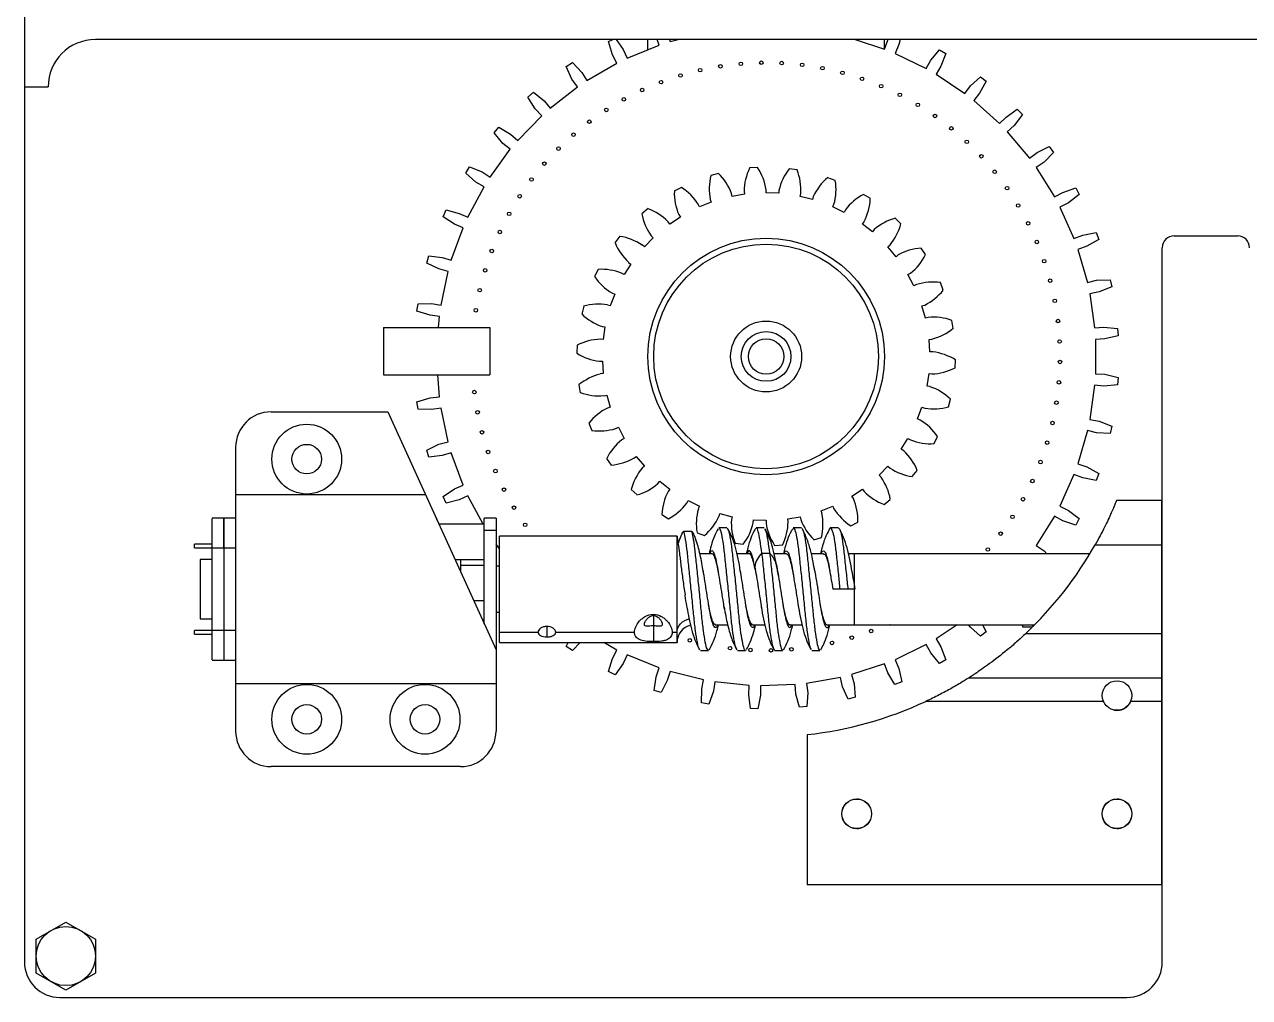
# Model space of a CAD drawing. Header units: millimetres. Extents: x -64 to 93, y 51 to 179.
# Drawn here: x -63.6 to 39.9, y 51.1 to 133.4 of the extents above; entities that cross this region are included whole.
import ezdxf

# ---------------------------------------------------------------- set-up
doc = ezdxf.new("R2010")
doc.units = ezdxf.units.MM

msp = doc.modelspace()

# ---------------------------------------------------------------- linework, layer by layer
at = {"color": 7, "linetype": 'Continuous', "lineweight": 25}
for p, q in [((-63.64, 173.34), (-63.64, 54.14)), ((59.79, 132.14), (-57.64, 132.14)), ((-14.26, 131.97), (-13.91, 132.14)), ((-13.93, 130.86), (-14.26, 131.97)), ((-13.63, 132.14), (-13.03, 131.3)), ((-12.69, 130.57), (-9.99, 131.67)), ((-10.95, 131.28), (-10.95, 132.14)), ((-9.99, 131.67), (-10.15, 132.14)), ((-9.12, 132.14), (-9.07, 131.97)), ((-9.07, 131.97), (-8.39, 132.14)), ((6.59, 132.14), (9.06, 131.33)), ((9.05, 131.34), (9.05, 132.14)), ((9.06, 131.33), (9.34, 132.08)), ((9.34, 132.08), (9.38, 132.14)), ((10.27, 131.71), (9.96, 130.97)), ((10.37, 132.14), (10.27, 131.71)), ((-13.57, 130.15), (-13.93, 130.86)), ((-13.03, 131.3), (-12.69, 130.57)), ((9.96, 130.97), (12.58, 129.69)), ((12.96, 130.39), (13.7, 131.28)), ((13.7, 131.28), (14.24, 130.97)), ((14.24, 130.97), (13.83, 129.89)), ((-17.84, 129.85), (-17.32, 130.2)), ((-17.36, 128.8), (-17.84, 129.85)), ((-17.32, 130.2), (-16.53, 129.36)), ((-16.09, 128.69), (-13.57, 130.15)), ((12.58, 129.69), (12.96, 130.39)), ((13.83, 129.89), (13.42, 129.21)), ((-16.9, 128.15), (-17.36, 128.8)), ((-16.53, 129.36), (-16.09, 128.69)), ((13.42, 129.21), (15.84, 127.58)), ((16.32, 128.22), (17.16, 129)), ((17.66, 128.61), (17.1, 127.6)), ((17.16, 129), (17.66, 128.61)), ((-63.64, 128.14), (-61.64, 128.14)), ((-21.08, 127.26), (-20.62, 127.68)), ((-20.62, 127.68), (-19.72, 126.96)), ((-19.19, 126.35), (-16.9, 128.15)), ((15.84, 127.58), (16.32, 128.22)), ((17.1, 127.6), (16.6, 126.98)), ((-20.46, 126.29), (-21.08, 127.26)), ((-19.72, 126.96), (-19.19, 126.35)), ((16.6, 126.98), (18.77, 125.03)), ((-21.94, 123.61), (-19.92, 125.7)), ((-19.92, 125.7), (-20.46, 126.29)), ((18.77, 125.03), (19.33, 125.59)), ((19.33, 125.59), (20.28, 126.25)), ((20.71, 125.8), (20.03, 124.87)), ((20.28, 126.25), (20.71, 125.8)), ((-23.94, 124.24), (-23.54, 124.72)), ((-23.54, 124.72), (-22.55, 124.13)), ((20.03, 124.87), (19.44, 124.33)), ((19.44, 124.33), (21.32, 122.1)), ((-23.19, 123.36), (-23.94, 124.24)), ((-22.57, 122.86), (-23.19, 123.36)), ((-22.55, 124.13), (-21.94, 123.61)), ((-24.28, 120.5), (-22.57, 122.86)), ((21.32, 122.1), (21.95, 122.58)), ((21.95, 122.58), (22.99, 123.09)), ((23.35, 122.59), (22.54, 121.77)), ((22.99, 123.09), (23.35, 122.59)), ((-26.34, 120.85), (-26.01, 121.38)), ((-26.01, 121.38), (-24.95, 120.94)), ((-1.67, 121.32), (-2.35, 121.28)), ((1.67, 121.12), (1, 121.22)), ((22.54, 121.77), (21.89, 121.31)), ((21.89, 121.31), (23.43, 118.84)), ((-25.48, 120.09), (-26.34, 120.85)), ((-24.95, 120.94), (-24.28, 120.5)), ((-4.98, 120.82), (-5.63, 120.64)), ((4.89, 120.23), (4.26, 120.46)), ((-26.16, 117.11), (-24.79, 119.68)), ((-24.79, 119.68), (-25.48, 120.09)), ((-8.11, 119.64), (-8.71, 119.33)), ((-3.83, 118.88), (-3.88, 119.13)), ((-2.81, 119.31), (-2.78, 119.06)), ((-0.95, 119.19), (-0.95, 119.43)), ((0.12, 119.14), (-0.95, 119.19)), ((0.13, 119.39), (0.12, 119.14)), ((1.93, 118.88), (1.98, 119.13)), ((23.43, 118.84), (24.13, 119.22)), ((24.13, 119.22), (25.22, 119.59)), ((25.22, 119.59), (25.52, 119.04)), ((-6.58, 117.99), (-6.68, 118.21)), ((-5.59, 118.38), (-6.58, 117.99)), ((-5.68, 118.62), (-5.59, 118.38)), ((-2.78, 119.06), (-3.83, 118.88)), ((2.96, 118.62), (1.93, 118.88)), ((3.03, 118.86), (2.96, 118.62)), ((4.68, 117.99), (4.78, 118.21)), ((7.86, 118.69), (7.29, 119.05)), ((24.6, 118.34), (23.89, 117.98)), ((25.52, 119.04), (24.6, 118.34)), ((-28.26, 117.16), (-28, 117.73)), ((-27.29, 116.53), (-28.26, 117.16)), ((-28, 117.73), (-26.89, 117.44)), ((-26.89, 117.44), (-26.16, 117.11)), ((-10.93, 117.84), (-11.45, 117.41)), ((-8.2, 117.13), (-9.09, 116.54)), ((-8.33, 117.34), (-8.2, 117.13)), ((5.64, 117.52), (4.68, 117.99)), ((5.76, 117.74), (5.64, 117.52)), ((10.45, 116.57), (9.96, 117.04)), ((23.89, 117.98), (25.07, 115.32)), ((-27.56, 113.48), (-26.56, 116.22)), ((-26.56, 116.22), (-27.29, 116.53)), ((-9.09, 116.54), (-9.24, 116.74)), ((7.19, 116.54), (7.34, 116.74)), ((8.03, 115.88), (7.19, 116.54)), ((8.19, 116.07), (8.03, 115.88)), ((-13.31, 115.5), (-13.73, 114.96)), ((-10.5, 115.37), (-11.24, 114.6)), ((-10.67, 115.55), (-10.5, 115.37)), ((25.07, 115.32), (25.82, 115.6)), ((25.82, 115.6), (26.95, 115.81)), ((27.17, 115.23), (26.16, 114.66)), ((26.95, 115.81), (27.17, 115.23)), ((33.54, 115.54), (38.91, 115.54)), ((-11.24, 114.6), (-11.43, 114.77)), ((9.34, 114.6), (9.53, 114.77)), ((10.03, 113.78), (9.34, 114.6)), ((10.22, 113.94), (10.03, 113.78)), ((12.53, 113.95), (12.16, 114.51)), ((26.16, 114.66), (25.41, 114.4)), ((25.41, 114.4), (26.21, 111.6)), ((32.54, 54.14), (32.54, 114.54)), ((-29.64, 113.24), (-29.47, 113.84)), ((-28.6, 112.75), (-29.64, 113.24)), ((-29.47, 113.84), (-28.32, 113.71)), ((-28.32, 113.71), (-27.56, 113.48)), ((-12.38, 113.16), (-12.94, 112.26)), ((-12.58, 113.3), (-12.38, 113.16)), ((-27.82, 112.54), (-28.6, 112.75)), ((-28.43, 109.69), (-27.82, 112.54)), ((-15.15, 112.7), (-15.45, 112.1)), ((-12.94, 112.26), (-13.16, 112.38)), ((11.04, 112.26), (11.26, 112.38)), ((11.54, 111.32), (11.04, 112.26)), ((26.99, 111.78), (28.14, 111.83)), ((28.14, 111.83), (28.27, 111.22)), ((11.77, 111.42), (11.54, 111.32)), ((14.03, 110.96), (13.78, 111.59)), ((26.21, 111.6), (26.99, 111.78)), ((27.2, 110.8), (26.41, 110.65)), ((28.27, 111.22), (27.2, 110.8)), ((-30.46, 109.17), (-30.37, 109.79)), ((-30.37, 109.79), (-29.22, 109.82)), ((-29.22, 109.82), (-28.43, 109.69)), ((-13.75, 110.62), (-14.12, 109.62)), ((-13.98, 110.71), (-13.75, 110.62)), ((26.41, 110.65), (26.82, 107.76)), ((-29.36, 108.83), (-30.46, 109.17)), ((-28.56, 108.73), (-29.36, 108.83)), ((-28.63, 107.79), (-28.56, 108.73)), ((-16.37, 109.59), (-16.54, 108.93)), ((-14.12, 109.62), (-14.36, 109.69)), ((12.22, 109.62), (12.46, 109.69)), ((12.51, 108.59), (12.22, 109.62)), ((-33.29, 107.79), (-33.29, 103.79)), ((-33.29, 107.79), (-24.29, 107.79)), ((-24.29, 107.79), (-24.29, 103.79)), ((-14.82, 107.88), (-14.57, 107.84)), ((-14.57, 107.84), (-14.72, 106.78)), ((12.75, 108.65), (12.51, 108.59)), ((14.87, 107.72), (14.76, 108.39)), ((26.82, 107.76), (27.61, 107.83)), ((27.61, 107.83), (28.76, 107.72)), ((28.76, 107.72), (28.81, 107.1)), ((-14.72, 106.78), (-14.97, 106.81)), ((12.82, 106.78), (13.07, 106.81)), ((12.9, 105.72), (12.82, 106.78)), ((27.68, 106.84), (26.89, 106.79)), ((26.89, 106.79), (26.89, 103.88)), ((28.81, 107.1), (27.68, 106.84)), ((-16.92, 106.29), (-16.95, 105.61)), ((13.14, 105.73), (12.9, 105.72)), ((-15.04, 104.95), (-14.79, 104.95)), ((-14.79, 104.95), (-14.72, 103.89)), ((15.02, 104.38), (15.05, 105.06)), ((-33.29, 103.79), (-24.29, 103.79)), ((-28.56, 101.94), (-28.69, 103.79)), ((-14.72, 103.89), (-14.97, 103.86)), ((12.67, 102.83), (12.82, 103.89)), ((12.82, 103.89), (13.07, 103.86)), ((26.89, 103.88), (27.68, 103.84)), ((27.68, 103.84), (28.81, 103.57)), ((28.81, 103.57), (28.76, 102.95)), ((-16.77, 102.95), (-16.66, 102.28)), ((12.92, 102.79), (12.67, 102.83)), ((26.82, 102.91), (26.41, 100.02)), ((27.61, 102.84), (26.82, 102.91)), ((28.76, 102.95), (27.61, 102.84)), ((-30.46, 101.5), (-29.36, 101.84)), ((-30.37, 100.88), (-30.46, 101.5)), ((-29.36, 101.84), (-28.56, 101.94)), ((-14.65, 102.02), (-14.41, 102.08)), ((-14.41, 102.08), (-14.12, 101.06)), ((14.47, 101.08), (14.64, 101.74)), ((-42.79, 100.66), (-32.93, 100.66)), ((-32.93, 100.66), (-23.78, 80.53)), ((-29.22, 100.85), (-30.37, 100.88)), ((-28.43, 100.98), (-29.22, 100.85)), ((-27.82, 98.13), (-28.43, 100.98)), ((-14.12, 101.06), (-14.36, 100.98)), ((11.85, 100.06), (12.22, 101.06)), ((12.22, 101.06), (12.46, 100.98)), ((-15.93, 99.71), (-15.68, 99.08)), ((12.08, 99.96), (11.85, 100.06)), ((26.41, 100.02), (27.2, 99.87)), ((27.2, 99.87), (28.27, 99.45)), ((28.27, 99.45), (28.14, 98.84)), ((-13.66, 99.25), (-13.44, 99.35)), ((-13.44, 99.35), (-12.94, 98.41)), ((-12.94, 98.41), (-13.16, 98.29)), ((10.48, 97.51), (11.04, 98.41)), ((11.04, 98.41), (11.26, 98.29)), ((13.25, 97.97), (13.55, 98.58)), ((26.21, 99.07), (25.41, 96.27)), ((26.99, 98.89), (26.21, 99.07)), ((28.14, 98.84), (26.99, 98.89)), ((-45.79, 97.66), (-45.79, 73.66)), ((-29.64, 97.43), (-28.6, 97.92)), ((-29.47, 96.83), (-29.64, 97.43)), ((-28.6, 97.92), (-27.82, 98.13)), ((10.68, 97.37), (10.48, 97.51)), ((-28.32, 96.96), (-29.47, 96.83)), ((-27.56, 97.19), (-28.32, 96.96)), ((-26.56, 94.46), (-27.56, 97.19)), ((-14.43, 96.72), (-14.06, 96.16)), ((-12.12, 96.74), (-11.92, 96.89)), ((-11.92, 96.89), (-11.24, 96.07)), ((-11.24, 96.07), (-11.43, 95.9)), ((8.6, 95.3), (9.34, 96.07)), ((8.77, 95.13), (8.6, 95.3)), ((9.34, 96.07), (9.53, 95.9)), ((11.41, 95.18), (11.83, 95.71)), ((25.07, 95.36), (23.89, 92.69)), ((25.82, 95.07), (25.07, 95.36)), ((25.41, 96.27), (26.16, 96.01)), ((26.16, 96.01), (27.17, 95.44)), ((27.17, 95.44), (26.95, 94.86)), ((-27.29, 94.14), (-26.56, 94.46)), ((-10.09, 94.6), (-9.93, 94.79)), ((-9.93, 94.79), (-9.09, 94.13)), ((26.95, 94.86), (25.82, 95.07)), ((-45.79, 93.66), (-29.75, 93.66)), ((-28.26, 93.51), (-27.29, 94.14)), ((-28, 92.94), (-28.26, 93.51)), ((-26.89, 93.23), (-28, 92.94)), ((-26.16, 93.57), (-26.89, 93.23)), ((-24.88, 91.16), (-26.16, 93.57)), ((-12.35, 94.1), (-11.86, 93.63)), ((-9.09, 94.13), (-9.24, 93.93)), ((6.31, 93.54), (7.19, 94.13)), ((6.43, 93.33), (6.31, 93.54)), ((7.19, 94.13), (7.34, 93.93)), ((9.03, 92.83), (9.55, 93.26)), ((-7.66, 92.94), (-7.54, 93.15)), ((-7.54, 93.15), (-6.58, 92.68)), ((-6.58, 92.68), (-6.68, 92.46)), ((3.69, 92.29), (4.68, 92.68)), ((3.78, 92.05), (3.69, 92.29)), ((4.68, 92.68), (4.78, 92.46)), ((23.89, 92.69), (24.6, 92.33)), ((24.6, 92.33), (25.52, 91.63)), ((32.51, 93.17), (28.68, 93.17)), ((32.51, 60.67), (32.51, 93.17)), ((-45.79, 91.66), (-47.78, 91.66)), ((-28.78, 91.66), (-28.84, 91.66)), ((-28.78, 91.52), (-28.78, 91.66)), ((-24.78, 91.16), (-28.61, 91.16)), ((-24.78, 82.73), (-24.78, 91.66)), ((-23.78, 91.66), (-24.78, 91.66)), ((-23.78, 91.66), (-23.78, 80.53)), ((-9.76, 91.98), (-9.19, 91.62)), ((-4.93, 91.81), (-4.86, 92.05)), ((-4.86, 92.05), (-3.83, 91.79)), ((-3.83, 91.79), (-3.88, 91.55)), ((-2.03, 91.28), (-2.01, 91.53)), ((-2.01, 91.53), (-0.95, 91.49)), ((-0.95, 91.49), (-0.95, 91.24)), ((0.88, 91.61), (1.93, 91.79)), ((0.91, 91.36), (0.88, 91.61)), ((1.93, 91.79), (1.98, 91.55)), ((6.21, 91.03), (6.81, 91.34)), ((23.43, 91.84), (21.89, 89.36)), ((24.13, 91.45), (23.43, 91.84)), ((25.22, 91.08), (24.13, 91.45)), ((25.52, 91.63), (25.22, 91.08)), ((-24.78, 90.66), (-23.78, 90.66)), ((-8.48, 90.16), (-23.48, 90.16)), ((-23.48, 81.16), (-23.48, 90.16)), ((-8.48, 81.16), (-8.48, 90.16)), ((-7.92, 90.58), (-7.24, 90.58)), ((-6.79, 90.44), (-6.16, 90.21)), ((-4.26, 90.84), (-4.94, 90.84)), ((-1.12, 90.84), (-1.79, 90.84)), ((2.03, 90.84), (1.35, 90.84)), ((5.17, 90.84), (4.49, 90.84)), ((-49.28, 89.16), (-49.28, 89.46)), ((-47.78, 89.46), (-49.28, 89.46)), ((-49.28, 89.16), (-45.79, 89.16)), ((-47.78, 82.16), (-47.78, 89.16)), ((-46.78, 89.16), (-46.78, 82.16)), ((-23.48, 89.07), (-23.78, 89.48)), ((-3.57, 89.55), (-2.9, 89.46)), ((-0.23, 89.35), (0.45, 89.4)), ((3.08, 89.85), (3.73, 90.04)), ((21.89, 89.36), (22.54, 88.9)), ((26.86, 89.41), (32.51, 89.41)), ((-47.78, 88.16), (-48.78, 88.16)), ((-48.78, 88.16), (-48.78, 83.16)), ((-27.25, 88.16), (-24.78, 88.16)), ((-26.78, 88.16), (-26.78, 87.13)), ((-5.51, 88.66), (-6.55, 88.66)), ((-2.37, 88.66), (-3.41, 88.66)), ((-1.32, 88.7), (-0.64, 88.7)), ((0.77, 88.66), (-0.27, 88.66)), ((3.91, 88.66), (2.87, 88.66)), ((26.43, 88.66), (6.01, 88.66)), ((22.54, 88.9), (22.79, 88.66)), ((-26.79, 87.16), (-26.78, 87.16)), ((-24.78, 87.66), (-26.78, 87.66)), ((-23.48, 87.61), (-23.78, 87.61)), ((-1.9, 87.42), (-1.91, 87.57)), ((-1.9, 87.42), (-1.77, 86.76)), ((5.96, 85.66), (5.28, 85.66)), ((-24.78, 84.69), (-25.67, 84.69)), ((-48.78, 83.16), (-47.78, 83.16)), ((-23.78, 83.71), (-23.48, 83.71)), ((-10.48, 83.44), (-10.48, 81.23)), ((-45.79, 82.16), (-49.28, 82.16)), ((-49.28, 81.86), (-49.28, 82.16)), ((-49.28, 81.86), (-47.78, 81.86)), ((-23.48, 82.02), (-20.23, 82.02)), ((-18.73, 82.02), (-12.07, 82.02)), ((-8.88, 82.02), (-8.48, 82.02)), ((-5.25, 82.66), (-4.21, 82.66)), ((-2.11, 82.66), (-1.05, 82.66)), ((1.04, 82.66), (2.09, 82.66)), ((4.18, 82.66), (21.76, 82.66)), ((15.19, 82.66), (13.42, 81.47)), ((16.32, 82.46), (16.16, 82.66)), ((17.16, 81.68), (16.32, 82.46)), ((17.66, 82.06), (17.16, 81.68)), ((17.33, 82.66), (17.66, 82.06)), ((20.71, 82.57), (20.71, 82.47)), ((20.71, 82.57), (20.72, 82.57)), ((20.71, 82.47), (21.57, 82.47)), ((20.72, 82.57), (20.72, 82.66)), ((21.01, 81.93), (32.51, 81.93)), ((21.59, 82.57), (21.59, 82.66)), ((21.59, 82.57), (21.67, 82.57)), ((-23.48, 81.16), (-8.48, 81.16)), ((-17.84, 80.82), (-17.68, 81.16)), ((-17.32, 80.47), (-17.84, 80.82)), ((-16.67, 81.16), (-17.32, 80.47)), ((-13.57, 80.52), (-14.67, 81.16)), ((12.58, 80.98), (9.96, 79.7)), ((12.96, 80.28), (12.58, 80.98)), ((13.42, 81.47), (13.83, 80.78)), ((13.83, 80.78), (14.24, 79.7)), ((-23.78, 80.53), (-23.78, 73.66)), ((-14.26, 78.71), (-13.93, 79.81)), ((-13.93, 79.81), (-13.57, 80.52)), ((-12.69, 80.1), (-13.03, 79.37)), ((-9.99, 79.01), (-12.69, 80.1)), ((-6.5, 80.48), (-5.83, 80.48)), ((-3.36, 80.48), (-2.69, 80.48)), ((-0.28, 80.53), (-0.22, 80.54)), ((-0.22, 80.48), (0.45, 80.48)), ((2.92, 80.48), (3.59, 80.48)), ((13.7, 79.39), (12.96, 80.28)), ((-47.78, 79.66), (-45.79, 79.66)), ((-13.7, 78.43), (-14.26, 78.71)), ((-13.03, 79.37), (-13.7, 78.43)), ((-10.25, 78.25), (-9.99, 79.01)), ((-9.07, 78.7), (-9.3, 77.94)), ((-6.24, 78), (-9.07, 78.7)), ((9.06, 79.34), (6.28, 78.44)), ((9.34, 78.59), (9.06, 79.34)), ((9.96, 79.7), (10.27, 78.97)), ((10.27, 78.97), (10.52, 77.84)), ((14.24, 79.7), (13.7, 79.39)), ((-10.42, 77.11), (-10.25, 78.25)), ((-9.3, 77.94), (-9.83, 76.92)), ((-6.39, 77.21), (-6.24, 78)), ((-5.28, 77.83), (-5.41, 77.04)), ((-2.38, 77.53), (-5.28, 77.83)), ((5.34, 78.2), (2.47, 77.7)), ((2.47, 77.7), (2.57, 76.9)), ((5.52, 77.42), (5.34, 78.2)), ((6.28, 78.44), (6.49, 77.66)), ((6.49, 77.66), (6.58, 76.52)), ((9.94, 77.61), (9.34, 78.59)), ((10.52, 77.84), (9.94, 77.61)), ((16.19, 78.17), (32.51, 78.17)), ((-23.78, 77.66), (-45.79, 77.66)), ((-9.83, 76.92), (-10.42, 77.11)), ((-6.4, 76.06), (-6.39, 77.21)), ((-5.41, 77.04), (-5.79, 75.95)), ((-2.42, 76.73), (-2.38, 77.53)), ((-2.28, 75.58), (-2.42, 76.73)), ((-1.42, 76.69), (-1.65, 75.56)), ((-1.41, 77.49), (-1.42, 76.69)), ((1.5, 77.59), (-1.41, 77.49)), ((1.57, 76.8), (1.5, 77.59)), ((1.88, 75.69), (1.57, 76.8)), ((2.57, 76.9), (2.5, 75.75)), ((5.98, 76.36), (5.52, 77.42)), ((-5.79, 75.95), (-6.4, 76.06)), ((2.5, 75.75), (1.88, 75.69)), ((6.58, 76.52), (5.98, 76.36)), ((27.56, 76.17), (12.54, 76.17)), ((27.6, 76.07), (27.56, 76.17)), ((32.51, 76.17), (29.87, 76.17)), ((-1.65, 75.56), (-2.28, 75.58)), ((28.71, 75.42), (28.91, 75.42)), ((2.51, 73.36), (2.51, 60.67)), ((-26.78, 70.66), (-42.79, 70.66)), ((6.87, 67.92), (6.71, 67.92)), ((28.87, 67.92), (28.71, 67.92)), ((6.71, 65.42), (6.87, 65.42)), ((28.71, 65.42), (28.87, 65.42)), ((32.51, 60.67), (2.51, 60.67)), ((-62.64, 56.08), (-60.14, 57.52)), ((-60.14, 57.52), (-57.64, 56.08)), ((-62.64, 53.19), (-62.64, 56.08)), ((-57.64, 56.08), (-57.64, 53.19)), ((-60.14, 51.75), (-62.64, 53.19)), ((-57.64, 53.19), (-60.14, 51.75)), ((-60.64, 51.14), (29.54, 51.14))]:
    msp.add_line(p, q, dxfattribs=at)
at = {"color": 8, "linetype": 'Continuous', "lineweight": 25}
for p, q in [((6.52, 85.75), (6.52, 88.66)), ((6.52, 82.66), (6.52, 85.66)), ((-19.48, 82.5), (-19.48, 81.63)), ((-23.78, 80.66), (-23.84, 80.66))]:
    msp.add_line(p, q, dxfattribs=at)
at = {"color": 7, "linetype": 'Continuous', "lineweight": 25, "flags": 128}
for points in [[(-0.08, 87.73), (-0.07, 87.72), (-0.05, 87.57)], [(9.55, 82.66), (9.53, 82.66), (9.51, 82.66)]]:
    msp.add_lwpolyline(points, dxfattribs=at)
at = {"color": 7, "linetype": 'Continuous', "lineweight": 25}
for centre, radius in [((-6.52, 129.55), 0.15), ((-4.81, 129.88), 0.15), ((-3.09, 130.09), 0.15), ((-1.36, 130.18), 0.15), ((0.37, 130.15), 0.15), ((2.1, 130), 0.15), ((3.81, 129.72), 0.15), ((5.5, 129.33), 0.15), ((-9.83, 128.54), 0.15), ((-8.19, 129.1), 0.15), ((7.16, 128.82), 0.15), ((-11.43, 127.87), 0.15), ((8.78, 128.2), 0.15), ((10.35, 127.46), 0.15), ((-14.46, 126.19), 0.15), ((-12.98, 127.08), 0.15), ((11.87, 126.62), 0.15), ((-15.89, 125.19), 0.15), ((13.32, 125.68), 0.15), ((14.71, 124.63), 0.15), ((-17.23, 124.1), 0.15), ((16.01, 123.49), 0.15), ((-18.5, 122.92), 0.15), ((17.24, 122.27), 0.15), ((-19.69, 121.65), 0.15), ((-20.78, 120.31), 0.15), ((18.37, 120.96), 0.15), ((19.42, 119.57), 0.15), ((-21.78, 118.89), 0.15), ((20.36, 118.11), 0.15), ((-22.67, 117.4), 0.15), ((-23.46, 115.86), 0.15), ((21.2, 116.6), 0.15), ((-0.95, 105.34), 10), ((21.93, 115.02), 0.15), ((-24.14, 114.26), 0.15), ((-0.95, 105.34), 9.5), ((22.55, 113.4), 0.15), ((-24.7, 112.62), 0.15), ((23.06, 111.75), 0.15), ((-25.16, 110.95), 0.15), ((23.45, 110.05), 0.15), ((-25.49, 109.25), 0.15), ((-0.95, 105.34), 3), ((23.72, 108.34), 0.15), ((-0.95, 105.34), 2.1), ((-0.95, 105.34), 1.5), ((23.86, 106.61), 0.15), ((23.89, 104.88), 0.15), ((23.8, 103.15), 0.15), ((-25.61, 102.33), 0.15), ((23.59, 101.43), 0.15), ((-25.34, 100.62), 0.15), ((-39.78, 96.66), 2.95), ((23.26, 99.72), 0.15), ((-24.96, 98.93), 0.15), ((-39.78, 96.66), 1.25), ((-24.45, 97.27), 0.15), ((22.81, 98.05), 0.15), ((22.24, 96.41), 0.15), ((-23.83, 95.65), 0.15), ((21.56, 94.81), 0.15), ((-23.1, 94.08), 0.15), ((20.77, 93.27), 0.15), ((-22.26, 92.56), 0.15), ((-21.32, 91.1), 0.15), ((19.88, 91.78), 0.15), ((18.88, 90.36), 0.15), ((17.79, 89.02), 0.15), ((7.93, 82.13), 0.15), ((-7.4, 81.34), 0.15), ((-4, 80.68), 0.15), ((4.62, 81.12), 0.15), ((6.29, 81.57), 0.15), ((-2.27, 80.52), 0.15), ((-0.54, 80.49), 0.15), ((1.19, 80.58), 0.15), ((28.71, 76.67), 1.25), ((-39.78, 74.66), 2.95), ((-29.78, 74.66), 2.95), ((-39.78, 74.66), 1.25), ((-29.78, 74.66), 1.25), ((6.71, 66.67), 1.26), ((6.71, 66.67), 1.25), ((28.71, 66.67), 1.26), ((28.71, 66.67), 1.25), ((-60.14, 54.64), 2.5)]:
    msp.add_circle(centre, radius, dxfattribs=at)
for centre, radius, start, end in [((-57.64, 128.14), 4, 90, 180), ((1.81, 119.25), 4.62, 154.0382, 179.279), ((-5.52, 118.77), 4.62, 8.3098, 33.5505), ((4.64, 118.37), 4.62, 142.0382, 167.279), ((-1.14, 119.52), 4.62, 166.0382, 191.279), ((-8.21, 117.52), 4.62, 20.3098, 45.5505), ((-2.63, 119.42), 4.62, 356.3098, 21.5505), ((7.23, 116.93), 4.62, 130.0382, 155.279), ((0.34, 119.46), 4.62, 344.3098, 9.5505), ((-4.09, 119.17), 4.62, 178.0382, 203.279), ((-10.59, 115.74), 4.62, 32.3098, 57.5505), ((9.46, 114.97), 4.62, 118.0382, 143.279), ((3.24, 118.89), 4.62, 332.3098, 357.5505), ((-6.9, 118.22), 4.62, 190.0382, 215.279), ((-12.54, 113.51), 4.62, 44.3098, 69.5505), ((11.24, 112.6), 4.62, 106.0382, 131.279), ((5.97, 117.72), 4.62, 320.3098, 345.5505), ((-9.44, 116.7), 4.62, 202.0382, 227.279), ((-13.99, 110.92), 4.62, 56.3098, 81.5505), ((33.54, 114.54), 1, 90, 180), ((38.91, 114.54), 1, 0, 90), ((12.48, 109.9), 4.62, 94.0382, 119.279), ((8.39, 116.01), 4.62, 308.3098, 333.5505), ((-11.62, 114.68), 4.62, 214.0382, 239.279), ((-14.87, 108.09), 4.62, 68.3098, 93.5505), ((13.14, 107.01), 4.62, 82.0382, 107.279), ((10.41, 113.83), 4.62, 296.3098, 321.5505), ((-15.14, 105.14), 4.62, 80.3098, 105.5505), ((-13.33, 112.26), 4.62, 226.0382, 251.279), ((13.18, 104.05), 4.62, 70.0382, 95.279), ((11.93, 111.29), 4.62, 284.3098, 309.5505), ((-14.78, 102.19), 4.62, 92.3098, 117.5505), ((12.6, 101.14), 4.62, 58.0382, 83.279), ((-14.5, 109.53), 4.62, 238.0382, 263.279), ((-13.83, 99.38), 4.62, 104.3098, 129.5505), ((12.88, 108.48), 4.62, 272.3098, 297.5505), ((11.43, 98.41), 4.62, 46.0382, 71.279), ((-15.08, 106.63), 4.62, 250.0382, 275.279), ((-42.79, 97.66), 3, 90, 180), ((-12.31, 96.84), 4.62, 116.3098, 141.5505), ((13.24, 105.53), 4.62, 260.3098, 285.5505), ((9.72, 95.99), 4.62, 34.0382, 59.279), ((-15.04, 103.66), 4.62, 262.0382, 287.279), ((-10.29, 94.66), 4.62, 128.3098, 153.5505), ((7.55, 93.97), 4.62, 22.0382, 47.279), ((12.97, 102.58), 4.62, 248.3098, 273.5505), ((-14.38, 100.77), 4.62, 274.0382, 299.279), ((-7.87, 92.95), 4.62, 140.3098, 165.5505), ((12.09, 99.75), 4.62, 236.3098, 261.5505), ((-13.14, 98.07), 4.62, 286.0382, 311.279), ((5, 92.46), 4.62, 10.0382, 35.279), ((-5.14, 91.78), 4.62, 152.3098, 177.5505), ((2.19, 91.5), 4.62, 358.0382, 23.279), ((10.64, 97.16), 4.62, 224.3098, 249.5505), ((-11.36, 95.7), 4.62, 298.0382, 323.279), ((-2.23, 91.21), 4.62, 164.3098, 189.5505), ((8.69, 94.93), 4.62, 212.3098, 237.5505), ((-9.13, 93.75), 4.62, 310.0382, 335.279), ((0.73, 91.25), 4.62, 176.3098, 201.5505), ((-6.54, 92.3), 4.62, 322.0382, 347.279), ((3.62, 91.91), 4.62, 188.3098, 213.5505), ((-3.71, 91.42), 4.62, 334.0382, 359.279), ((6.32, 93.15), 4.62, 200.3098, 225.5505), ((-0.76, 91.15), 4.62, 346.0382, 11.279), ((-6.98, 90.16), 1.5, 180, 202.8422), ((-0.99, 105.17), 32, 313.4228, 330.4984), ((0.09, 87.24), 2.03, 133.9847, 170.696), ((-6.98, 81.16), 1.5, 103.5251, 180), ((-0.99, 105.17), 32, 276.2793, 295.0078), ((28.71, 76.67), 1.26, 258.507, 336.6201), ((-42.79, 73.66), 3, 180, 270), ((-26.78, 73.66), 3, 270, 0), ((-60.64, 54.14), 3, 180, 270), ((29.54, 54.14), 3, 270, 0)]:
    msp.add_arc(centre, radius, start, end, dxfattribs=at)
at = {"color": 8, "linetype": 'Continuous', "lineweight": 25}
msp.add_arc((-2.09, 87.21), 2.08, 14.4757, 45.8209, dxfattribs=at)
at = {"color": 7, "linetype": 'Continuous', "lineweight": 25}
for points, knots in [([(28.68, 93.17), (28.68, 93.17), (28.64, 93.08), (28.53, 92.81), (28.48, 92.69), (28.37, 92.43), (28.3, 92.28), (28.15, 91.94), (28.07, 91.75), (27.88, 91.35), (27.77, 91.13), (27.43, 90.45), (27.16, 89.94), (26.86, 89.41)], [0, 0, 0, 0, 0.25, 0.25, 0.375, 0.375, 0.5, 0.5, 0.625, 0.625, 0.75, 0.75, 1, 1, 1, 1]), ([(-47.78, 89.16), (-47.78, 89.33), (-47.78, 89.69), (-47.78, 90.26), (-47.78, 90.74), (-47.78, 91.13), (-47.78, 91.45), (-47.78, 91.65), (-47.78, 91.64), (-47.78, 91.63)], [0, 0, 0, 0, 0.084424, 0.179501, 0.330694, 0.471403, 0.612447, 0.862466, 1, 1, 1, 1]), ([(-46.78, 89.16), (-46.78, 89.31), (-46.78, 89.65), (-46.78, 90.2), (-46.78, 90.68), (-46.78, 91.06), (-46.78, 91.39), (-46.78, 91.63), (-46.78, 91.64), (-46.78, 91.64)], [0, 0, 0, 0, 0.075832, 0.167988, 0.31083, 0.442331, 0.574148, 0.81352, 1, 1, 1, 1]), ([(-46.78, 91.63), (-46.78, 91.64), (-46.78, 91.65), (-46.78, 91.5), (-46.78, 91.2), (-46.78, 90.77), (-46.78, 90.29), (-46.78, 89.75), (-46.78, 89.38), (-46.78, 89.18), (-46.78, 89.16)], [0, 0, 0, 0, 0.11274, 0.314419, 0.515741, 0.664506, 0.814088, 0.901027, 0.988765, 1, 1, 1, 1]), ([(-6.58, 80.59), (-6.59, 80.6), (-6.65, 80.64), (-6.76, 81.15), (-6.92, 82.09), (-7.06, 83.37), (-7.2, 84.83), (-7.36, 86.38), (-7.51, 87.86), (-7.64, 89.14), (-7.78, 90.08), (-7.88, 90.43), (-7.92, 90.58)], [0, 0, 0, 0, 0.023671, 0.135087, 0.248194, 0.357969, 0.466483, 0.579273, 0.691496, 0.799249, 0.910174, 1, 1, 1, 1]), ([(-5.83, 80.51), (-5.86, 80.53), (-5.95, 80.56), (-6.09, 81.13), (-6.24, 82.09), (-6.39, 83.37), (-6.52, 84.83), (-6.68, 86.38), (-6.84, 87.86), (-6.97, 89.14), (-7.11, 90.08), (-7.2, 90.43), (-7.24, 90.58)], [0, 0, 0, 0, 0.0817718, 0.1865574, 0.2929336, 0.3961757, 0.498232, 0.6043101, 0.7098555, 0.8111962, 0.9155196, 1, 1, 1, 1]), ([(-7.24, 90.58), (-7.14, 90.41), (-7.01, 90.18), (-6.93, 89.93), (-6.9, 89.86)], [0, 0, 0, 0, 0.718374, 1, 1, 1, 1]), ([(-5, 90.78), (-5.11, 90.57), (-5.35, 90.11), (-5.58, 89.43), (-5.71, 88.89), (-5.77, 88.66)], [0, 0, 0, 0, 0.333359, 0.719318, 1, 1, 1, 1]), ([(-3.44, 80.6), (-3.47, 80.64), (-3.54, 80.76), (-3.67, 81.42), (-3.83, 82.49), (-3.96, 83.84), (-4.11, 85.34), (-4.27, 86.89), (-4.42, 88.31), (-4.55, 89.52), (-4.7, 90.37), (-4.84, 90.82), (-4.91, 90.79), (-4.93, 90.78)], [0, 0, 0, 0, 0.055004, 0.155433, 0.255862, 0.352294, 0.450794, 0.551788, 0.650778, 0.746937, 0.847086, 0.947741, 1, 1, 1, 1]), ([(-2.69, 80.51), (-2.69, 80.5), (-2.75, 80.43), (-2.84, 80.72), (-3, 81.4), (-3.15, 82.49), (-3.29, 83.84), (-3.43, 85.34), (-3.59, 86.89), (-3.74, 88.31), (-3.87, 89.52), (-4.03, 90.37), (-4.16, 90.82), (-4.23, 90.79), (-4.26, 90.78)], [0, 0, 0, 0, 0.012817, 0.104213, 0.199399, 0.294584, 0.38598, 0.479338, 0.575059, 0.66888, 0.760018, 0.854938, 0.950337, 1, 1, 1, 1]), ([(-3.13, 87.2), (-3.18, 87.55), (-3.3, 88.26), (-3.53, 89.21), (-3.8, 90.05), (-4.06, 90.53), (-4.18, 90.77)], [0, 0, 0, 0, 0.250241, 0.506784, 0.76022, 1, 1, 1, 1]), ([(-1.85, 90.79), (-1.94, 90.64), (-2.14, 90.25), (-2.39, 89.61), (-2.54, 88.99), (-2.63, 88.66)], [0, 0, 0, 0, 0.24692, 0.60395, 1, 1, 1, 1]), ([(-1.32, 88.7), (-1.36, 89.08), (-1.46, 89.86), (-1.61, 90.56), (-1.73, 90.88), (-1.78, 90.81), (-1.79, 90.8)], [0, 0, 0, 0, 0.307589, 0.626059, 0.941342, 1, 1, 1, 1]), ([(-0.08, 87.74), (-0.15, 88.09), (-0.28, 88.78), (-0.56, 89.79), (-0.85, 90.39), (-1.03, 90.76)], [0, 0, 0, 0, 0.3001125, 0.57902, 1, 1, 1, 1]), ([(-0.64, 88.7), (-0.69, 89.08), (-0.78, 89.84), (-0.92, 90.52), (-1, 90.65), (-1.03, 90.7)], [0, 0, 0, 0, 0.381291, 0.776071, 1, 1, 1, 1]), ([(1.28, 90.77), (1.15, 90.53), (0.91, 90.05), (0.67, 89.34), (0.56, 88.83), (0.52, 88.66)], [0, 0, 0, 0, 0.387784, 0.789442, 1, 1, 1, 1]), ([(1.35, 90.81), (1.39, 90.79), (1.48, 90.74), (1.63, 90.13), (1.78, 89.15), (1.91, 87.86), (2.07, 86.38), (2.22, 84.83), (2.36, 83.37), (2.5, 82.09), (2.66, 81.15), (2.78, 80.64), (2.83, 80.6), (2.84, 80.59)], [0, 0, 0, 0, 0.084644, 0.185762, 0.284873, 0.381151, 0.481423, 0.582201, 0.679159, 0.777243, 0.878304, 0.977854, 1, 1, 1, 1]), ([(3.16, 87.18), (3.12, 87.44), (3.02, 88.03), (2.82, 88.95), (2.52, 89.95), (2.24, 90.49), (2.09, 90.79)], [0, 0, 0, 0, 0.185833, 0.409934, 0.681185, 1, 1, 1, 1]), ([(2.11, 90.72), (2.12, 90.71), (2.19, 90.66), (2.31, 90.11), (2.46, 89.15), (2.59, 87.86), (2.74, 86.38), (2.9, 84.83), (3.04, 83.37), (3.18, 82.09), (3.34, 81.13), (3.48, 80.56), (3.56, 80.53), (3.6, 80.52)], [0, 0, 0, 0, 0.028446, 0.129716, 0.228976, 0.325398, 0.425821, 0.52675, 0.623853, 0.722085, 0.823298, 0.922997, 1, 1, 1, 1]), ([(4.42, 90.77), (4.33, 90.6), (4.17, 90.31), (4, 89.89), (3.89, 89.55), (3.79, 89.22), (3.71, 88.92), (3.66, 88.7), (3.65, 88.66)], [0, 0, 0, 0, 0.24939, 0.428739, 0.552605, 0.70921, 0.949929, 1, 1, 1, 1]), ([(4.42, 90.75), (4.42, 90.77), (4.47, 90.92), (4.56, 90.82), (4.72, 90.39), (4.88, 89.51), (5.01, 88.32), (5.15, 86.99), (5.24, 86.07), (5.28, 85.66)], [0, 0, 0, 0, 0.013351, 0.180111, 0.353442, 0.525904, 0.691495, 0.861959, 1, 1, 1, 1]), ([(5.17, 90.78), (5.19, 90.79), (5.26, 90.82), (5.4, 90.37), (5.55, 89.52), (5.68, 88.31), (5.82, 86.99), (5.92, 86.07), (5.96, 85.66)], [0, 0, 0, 0, 0.098249, 0.288886, 0.478567, 0.660691, 0.848176, 1, 1, 1, 1]), ([(6.32, 87.11), (6.26, 87.46), (6.13, 88.19), (5.9, 89.18), (5.62, 90.05), (5.37, 90.54), (5.24, 90.78)], [0, 0, 0, 0, 0.249056, 0.504531, 0.758552, 1, 1, 1, 1]), ([(-8.39, 89.46), (-8.36, 89.24), (-8.32, 88.98), (-8.26, 88.52), (-8.23, 88.36), (-8.19, 88.02), (-8.17, 87.84), (-8.12, 87.46), (-8.1, 87.26), (-8.04, 86.86), (-8.02, 86.65), (-7.93, 86.03), (-7.87, 85.6), (-7.8, 85.19)], [0, 0, 0, 0, 0.25, 0.25, 0.375, 0.375, 0.5, 0.5, 0.625, 0.625, 0.75, 0.75, 1, 1, 1, 1]), ([(-6.26, 87.16), (-6.3, 87.4), (-6.38, 87.89), (-6.53, 88.62), (-6.71, 89.33), (-6.84, 89.7), (-6.91, 89.89)], [0, 0, 0, 0, 0.218558, 0.456974, 0.718755, 1, 1, 1, 1]), ([(-4.47, 83.98), (-4.5, 84.16), (-4.57, 84.61), (-4.7, 85.47), (-4.86, 86.43), (-5.01, 87.32), (-5.14, 88.08), (-5.3, 88.62), (-5.45, 88.91), (-5.58, 88.94), (-5.67, 88.75), (-5.71, 88.66)], [0, 0, 0, 0, 0.077208, 0.194768, 0.315391, 0.433551, 0.548241, 0.667825, 0.78803, 0.903552, 1, 1, 1, 1]), ([(-4.92, 86.76), (-4.94, 86.9), (-5.02, 87.32), (-5.13, 87.89), (-5.28, 88.39), (-5.41, 88.65), (-5.49, 88.63), (-5.51, 88.63)], [0, 0, 0, 0, 0.12961, 0.369794, 0.620304, 0.872126, 1, 1, 1, 1]), ([(-1.91, 87.57), (-1.96, 87.81), (-2.05, 88.29), (-2.21, 88.75), (-2.36, 88.94), (-2.47, 88.9), (-2.54, 88.72), (-2.56, 88.66)], [0, 0, 0, 0, 0.221809, 0.451692, 0.679206, 0.897843, 1, 1, 1, 1]), ([(-1.9, 87.42), (-1.94, 87.64), (-2.04, 88.09), (-2.19, 88.5), (-2.31, 88.68), (-2.36, 88.65), (-2.37, 88.64)], [0, 0, 0, 0, 0.307716, 0.62672, 0.942412, 1, 1, 1, 1]), ([(-1.32, 88.7), (-1.27, 88.27), (-1.18, 87.4), (-1.02, 85.86), (-0.87, 84.33), (-0.74, 82.92), (-0.58, 81.74), (-0.43, 80.89), (-0.34, 80.68), (-0.3, 80.58)], [0, 0, 0, 0, 0.143103, 0.291268, 0.437951, 0.579061, 0.725175, 0.873507, 1, 1, 1, 1]), ([(-0.64, 88.7), (-0.6, 88.27), (-0.5, 87.4), (-0.34, 85.86), (-0.19, 84.33), (-0.06, 82.92), (0.09, 81.73), (0.25, 80.9), (0.37, 80.49), (0.43, 80.52), (0.45, 80.54)], [0, 0, 0, 0, 0.132153, 0.268981, 0.40444, 0.534753, 0.669686, 0.806668, 0.939614, 1, 1, 1, 1]), ([(0.57, 88.66), (0.58, 88.68), (0.64, 88.86), (0.73, 88.93), (0.88, 88.85), (1.04, 88.47), (1.19, 87.85), (1.32, 87.04), (1.47, 86.11), (1.63, 85.15), (1.74, 84.41), (1.8, 84.07), (1.81, 83.99)], [0, 0, 0, 0, 0.019564, 0.134722, 0.252419, 0.373183, 0.491481, 0.606305, 0.726029, 0.846375, 0.962032, 1, 1, 1, 1]), ([(0.77, 88.64), (0.81, 88.63), (0.9, 88.6), (1.05, 88.25), (1.2, 87.68), (1.3, 87.15), (1.36, 86.82), (1.37, 86.77)], [0, 0, 0, 0, 0.211705, 0.464776, 0.712638, 0.95317, 1, 1, 1, 1]), ([(3.71, 88.66), (3.75, 88.75), (3.84, 88.94), (3.97, 88.91), (4.13, 88.62), (4.28, 88.08), (4.41, 87.32), (4.55, 86.49), (4.65, 85.92), (4.69, 85.66)], [0, 0, 0, 0, 0.123593, 0.271629, 0.425666, 0.578908, 0.725878, 0.877294, 1, 1, 1, 1]), ([(3.91, 88.63), (3.94, 88.63), (4.01, 88.65), (4.14, 88.39), (4.3, 87.89), (4.41, 87.32), (4.48, 86.9), (4.51, 86.76)], [0, 0, 0, 0, 0.1278711, 0.3796875, 0.630192, 0.8703698, 1, 1, 1, 1]), ([(-5.04, 82.66), (-5.04, 82.64), (-5.1, 82.47), (-5.21, 82.39), (-5.34, 82.45), (-5.49, 82.82), (-5.65, 83.42), (-5.79, 84.22), (-5.93, 85.14), (-6.08, 86.1), (-6.2, 86.84), (-6.26, 87.18), (-6.28, 87.26)], [0, 0, 0, 0, 0.012524, 0.132765, 0.248314, 0.368075, 0.489709, 0.607657, 0.724213, 0.845495, 0.96615, 1, 1, 1, 1]), ([(-1.91, 82.66), (-1.93, 82.61), (-2, 82.42), (-2.11, 82.38), (-2.25, 82.54), (-2.4, 82.99), (-2.56, 83.67), (-2.69, 84.52), (-2.84, 85.46), (-2.99, 86.42), (-3.09, 86.98), (-3.13, 87.25)], [0, 0, 0, 0, 0.046679, 0.166371, 0.283481, 0.405584, 0.527687, 0.644796, 0.764488, 0.887299, 1, 1, 1, 1]), ([(-1.91, 87.57), (-1.87, 87.3), (-1.77, 86.75), (-1.61, 85.79), (-1.47, 84.86), (-1.38, 84.32), (-1.34, 84.07)], [0, 0, 0, 0, 0.25439, 0.518039, 0.778973, 1, 1, 1, 1]), ([(0.08, 86.85), (0.05, 87), (0, 87.3), (-0.05, 87.59), (-0.08, 87.74)], [0, 0, 0, 0, 0.4962708, 1, 1, 1, 1]), ([(-0.05, 87.57), (0, 87.3), (0.09, 86.75), (0.25, 85.78), (0.4, 84.83), (0.54, 83.94), (0.69, 83.2), (0.84, 82.66), (0.99, 82.4), (1.11, 82.38), (1.2, 82.58), (1.24, 82.66)], [0, 0, 0, 0, 0.112895, 0.2299, 0.345699, 0.45698, 0.572318, 0.689458, 0.803049, 0.9153, 1, 1, 1, 1]), ([(3.14, 87.3), (3.16, 87.21), (3.22, 86.86), (3.34, 86.1), (3.5, 85.14), (3.63, 84.22), (3.78, 83.42), (3.93, 82.82), (4.08, 82.45), (4.22, 82.39), (4.32, 82.47), (4.38, 82.64), (4.39, 82.66)], [0, 0, 0, 0, 0.039346, 0.159315, 0.279907, 0.395801, 0.513078, 0.634019, 0.753099, 0.86799, 0.987547, 1, 1, 1, 1]), ([(6.3, 87.2), (6.34, 86.95), (6.42, 86.46), (6.51, 85.92), (6.55, 85.66)], [0, 0, 0, 0, 0.520388, 1, 1, 1, 1]), ([(-7.62, 84.05), (-7.63, 84.12), (-7.69, 84.43), (-7.75, 84.85), (-7.8, 85.17), (-7.8, 85.19)], [0, 0, 0, 0, 0.18932, 0.956734, 1, 1, 1, 1]), ([(5.28, 85.66), (5.12, 85.66), (4.98, 85.66), (4.78, 85.66), (4.71, 85.66), (4.69, 85.66)], [0, 0, 0, 0, 0.5, 0.5, 1, 1, 1, 1]), ([(6.55, 85.66), (6.53, 85.66), (6.46, 85.66), (6.26, 85.66), (6.12, 85.66), (5.96, 85.66)], [0, 0, 0, 0, 0.5, 0.5, 1, 1, 1, 1]), ([(-7.64, 84.13), (-7.59, 83.82), (-7.47, 83.19), (-7.26, 82.25), (-6.97, 81.32), (-6.71, 80.8), (-6.57, 80.54)], [0, 0, 0, 0, 0.214616, 0.454487, 0.717642, 1, 1, 1, 1]), ([(-5.23, 82.67), (-5.27, 82.68), (-5.36, 82.69), (-5.51, 83.03), (-5.67, 83.6), (-5.77, 84.11), (-5.82, 84.43), (-5.83, 84.47)], [0, 0, 0, 0, 0.22068, 0.469138, 0.72151, 0.966177, 1, 1, 1, 1]), ([(-5.25, 82.68), (-5.28, 82.69), (-5.37, 82.7), (-5.51, 83.03), (-5.67, 83.6), (-5.76, 84.09), (-5.81, 84.37), (-5.81, 84.39)], [0, 0, 0, 0, 0.2045549, 0.4663295, 0.7322281, 0.9900092, 1, 1, 1, 1]), ([(-4.5, 84.18), (-4.46, 83.89), (-4.36, 83.35), (-4.2, 82.6), (-4.06, 82.06), (-3.99, 81.89), (-3.95, 81.75), (-3.81, 81.3), (-3.61, 80.9), (-3.43, 80.54)], [0, 0, 0, 0, 0.195921, 0.369812, 0.609497, 0.668607, 0.696398, 0.73341, 1, 1, 1, 1]), ([(-2.13, 82.66), (-2.17, 82.7), (-2.26, 82.77), (-2.42, 83.2), (-2.57, 83.79), (-2.65, 84.3), (-2.69, 84.53)], [0, 0, 0, 0, 0.251412, 0.513628, 0.775844, 1, 1, 1, 1]), ([(-2.11, 82.67), (-2.11, 82.67), (-2.17, 82.63), (-2.26, 82.8), (-2.42, 83.19), (-2.56, 83.78), (-2.65, 84.26), (-2.68, 84.48)], [0, 0, 0, 0, 0.035725, 0.282733, 0.540356, 0.797978, 1, 1, 1, 1]), ([(-1.36, 84.17), (-1.3, 83.82), (-1.18, 83.11), (-0.94, 82.14), (-0.67, 81.28), (-0.42, 80.79), (-0.3, 80.55)], [0, 0, 0, 0, 0.24585, 0.501096, 0.755227, 1, 1, 1, 1]), ([(0.44, 84.55), (0.47, 84.4), (0.54, 83.96), (0.67, 83.38), (0.83, 82.9), (0.96, 82.65), (1.04, 82.68), (1.07, 82.69)], [0, 0, 0, 0, 0.128384, 0.363092, 0.601497, 0.832624, 1, 1, 1, 1]), ([(1.79, 84.12), (1.85, 83.77), (1.97, 83.07), (2.21, 82.11), (2.48, 81.26), (2.73, 80.78), (2.85, 80.55)], [0, 0, 0, 0, 0.246128, 0.501296, 0.755253, 1, 1, 1, 1]), ([(3.59, 84.49), (3.6, 84.44), (3.66, 84.12), (3.76, 83.6), (3.92, 83.03), (4.06, 82.69), (4.15, 82.68), (4.19, 82.67)], [0, 0, 0, 0, 0.039296, 0.282578, 0.53352, 0.78057, 1, 1, 1, 1]), ([(-12.07, 82.02), (-12.07, 82.16), (-12.04, 82.31), (-11.9, 82.63), (-11.8, 82.79), (-11.6, 83.03), (-11.52, 83.1), (-11.35, 83.24), (-11.26, 83.3), (-10.96, 83.47), (-10.72, 83.54), (-10.25, 83.54), (-10.01, 83.47), (-9.71, 83.31), (-9.62, 83.25), (-9.45, 83.11), (-9.37, 83.03), (-9.16, 82.8), (-9.06, 82.64), (-8.92, 82.31), (-8.88, 82.16), (-8.88, 82.02)], [0, 0, 0, 0, 0.125, 0.125, 0.25, 0.25, 0.3125, 0.3125, 0.375, 0.375, 0.5, 0.5, 0.625, 0.625, 0.6875, 0.6875, 0.75, 0.75, 0.875, 0.875, 1, 1, 1, 1]), ([(-10.48, 82.56), (-10.37, 82.56), (-10.27, 82.55), (-10.09, 82.54), (-10.02, 82.53), (-9.88, 82.54), (-9.83, 82.55), (-9.75, 82.6), (-9.73, 82.64), (-9.73, 82.76), (-9.75, 82.84), (-9.83, 83), (-9.88, 83.08), (-10.02, 83.23), (-10.09, 83.3), (-10.27, 83.4), (-10.37, 83.44), (-10.58, 83.44), (-10.69, 83.41), (-10.86, 83.3), (-10.94, 83.23), (-11.07, 83.08), (-11.13, 83), (-11.21, 82.84), (-11.23, 82.76), (-11.23, 82.64), (-11.21, 82.6), (-11.13, 82.55), (-11.07, 82.54), (-10.94, 82.53), (-10.86, 82.54), (-10.69, 82.55), (-10.58, 82.56), (-10.48, 82.56)], [0, 0, 0, 0, 0.0625, 0.0625, 0.125, 0.125, 0.1875, 0.1875, 0.25, 0.25, 0.3125, 0.3125, 0.375, 0.375, 0.4375, 0.4375, 0.5, 0.5, 0.5625, 0.5625, 0.625, 0.625, 0.6875, 0.6875, 0.75, 0.75, 0.8125, 0.8125, 0.875, 0.875, 0.9375, 0.9375, 1, 1, 1, 1]), ([(-8.48, 82.02), (-8.48, 82.28), (-8.37, 82.54), (-7.98, 82.95), (-7.71, 83.11), (-7.4, 83.18)], [0, 0, 0, 0, 0.5, 0.5, 1, 1, 1, 1]), ([(-47.78, 79.69), (-47.78, 79.68), (-47.78, 79.66), (-47.78, 79.82), (-47.78, 80.11), (-47.78, 80.55), (-47.78, 81.03), (-47.78, 81.56), (-47.78, 81.94), (-47.78, 82.14), (-47.78, 82.16)], [0, 0, 0, 0, 0.11274, 0.314419, 0.515741, 0.664506, 0.814088, 0.901027, 0.988765, 1, 1, 1, 1]), ([(-46.78, 82.16), (-46.78, 82.01), (-46.78, 81.67), (-46.78, 81.12), (-46.78, 80.64), (-46.78, 80.26), (-46.78, 79.92), (-46.78, 79.69), (-46.78, 79.68), (-46.78, 79.68)], [0, 0, 0, 0, 0.075835, 0.167996, 0.310846, 0.440898, 0.574159, 0.81051, 1, 1, 1, 1]), ([(-46.78, 82.16), (-46.78, 81.99), (-46.78, 81.62), (-46.78, 81.06), (-46.78, 80.57), (-46.78, 80.19), (-46.78, 79.87), (-46.78, 79.67), (-46.78, 79.68), (-46.78, 79.69)], [0, 0, 0, 0, 0.084424, 0.179501, 0.330694, 0.471403, 0.612447, 0.862466, 1, 1, 1, 1]), ([(-18.73, 82.02), (-18.73, 82.08), (-18.75, 82.14), (-18.82, 82.25), (-18.88, 82.31), (-19.09, 82.45), (-19.28, 82.51), (-19.58, 82.51), (-19.67, 82.5), (-19.86, 82.44), (-19.94, 82.4), (-20.15, 82.26), (-20.23, 82.13), (-20.23, 82.02)], [0, 0, 0, 0, 0.125, 0.125, 0.25, 0.25, 0.5, 0.5, 0.625, 0.625, 0.75, 0.75, 1, 1, 1, 1]), ([(-20.23, 82.02), (-20.23, 81.96), (-20.21, 81.91), (-20.13, 81.81), (-20.08, 81.77), (-19.87, 81.66), (-19.68, 81.63), (-19.48, 81.63)], [0, 0, 0, 0, 0.25, 0.25, 0.5, 0.5, 1, 1, 1, 1]), ([(-19.48, 81.63), (-19.38, 81.63), (-19.28, 81.64), (-19.1, 81.67), (-19.02, 81.7), (-18.81, 81.8), (-18.73, 81.9), (-18.73, 82.02)], [0, 0, 0, 0, 0.25, 0.25, 0.5, 0.5, 1, 1, 1, 1]), ([(-10.48, 81.23), (-10.72, 81.23), (-10.95, 81.24), (-11.35, 81.3), (-11.52, 81.34), (-11.8, 81.47), (-11.9, 81.55), (-12.04, 81.75), (-12.07, 81.88), (-12.07, 82.02)], [0, 0, 0, 0, 0.25, 0.25, 0.5, 0.5, 0.75, 0.75, 1, 1, 1, 1]), ([(-8.88, 82.02), (-8.88, 81.88), (-8.92, 81.76), (-9.06, 81.55), (-9.16, 81.47), (-9.36, 81.37), (-9.44, 81.34), (-9.61, 81.3), (-9.7, 81.28), (-10.01, 81.24), (-10.24, 81.23), (-10.48, 81.23)], [0, 0, 0, 0, 0.25, 0.25, 0.5, 0.5, 0.625, 0.625, 0.75, 0.75, 1, 1, 1, 1]), ([(-5.75, 80.54), (-5.63, 80.78), (-5.38, 81.26), (-5.14, 81.98), (-5.02, 82.49), (-4.98, 82.66)], [0, 0, 0, 0, 0.394875, 0.79528, 1, 1, 1, 1]), ([(-2.6, 80.55), (-2.5, 80.76), (-2.26, 81.22), (-2.03, 81.88), (-1.9, 82.43), (-1.84, 82.66)], [0, 0, 0, 0, 0.320302, 0.709075, 1, 1, 1, 1]), ([(0.53, 80.54), (0.65, 80.78), (0.91, 81.27), (1.14, 81.98), (1.26, 82.49), (1.3, 82.66)], [0, 0, 0, 0, 0.389514, 0.791657, 1, 1, 1, 1]), ([(3.67, 80.54), (3.76, 80.7), (3.96, 81.08), (4.21, 81.73), (4.36, 82.35), (4.44, 82.66)], [0, 0, 0, 0, 0.257547, 0.6216, 1, 1, 1, 1]), ([(21.01, 81.93), (20.75, 81.68), (20.48, 81.44), (19.96, 80.97), (19.69, 80.74), (18.91, 80.1), (18.41, 79.71), (17.71, 79.2), (17.49, 79.04), (17.07, 78.75), (16.89, 78.62), (16.64, 78.46), (16.57, 78.41), (16.44, 78.33), (16.38, 78.29), (16.24, 78.2), (16.19, 78.17), (16.19, 78.17)], [0, 0, 0, 0, 0.125, 0.125, 0.25, 0.25, 0.5, 0.5, 0.625, 0.625, 0.75, 0.75, 0.8125, 0.8125, 0.875, 0.875, 1, 1, 1, 1]), ([(16.19, 78.17), (16.19, 78.17), (16.13, 78.13), (16, 78.05), (15.94, 78.01), (15.82, 77.94), (15.76, 77.9), (15.55, 77.77), (15.4, 77.68), (15.08, 77.49), (14.91, 77.39), (14.39, 77.1), (14.03, 76.91), (13.3, 76.53), (12.92, 76.35), (12.54, 76.17)], [0, 0, 0, 0, 0.125, 0.125, 0.1875, 0.1875, 0.25, 0.25, 0.375, 0.375, 0.5, 0.5, 0.75, 0.75, 1, 1, 1, 1])]:
    msp.add_open_spline(points, degree=3, knots=knots, dxfattribs=at)
msp.add_open_spline([(-8.39, 89.46), (-8.29, 89.85), (-8.13, 90.23), (-7.92, 90.58)], degree=3, dxfattribs=at)

doc.saveas('drawing.dxf')
